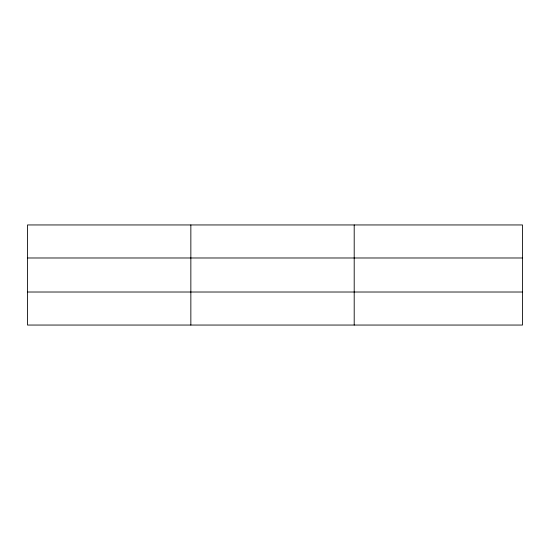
<?xml version="1.0" encoding="UTF-8"?>
<svg xmlns="http://www.w3.org/2000/svg" width="550" height="550" viewBox="0 0 550 550"><rect width="100%" height="100%" fill="white"/><g stroke="black" fill="none" stroke-linecap="round" stroke-linejoin="round"><path stroke-width="0.82" d="M190.85 325.05L190.85 224.95M354.2 325.05L354.2 224.95M522.5 257.984L522.5 224.95L27.5 224.95L27.5 325.05L522.5 325.05L522.5 257.984L27.5 257.984M27.5 292.016L522.5 292.016"/></g></svg>
